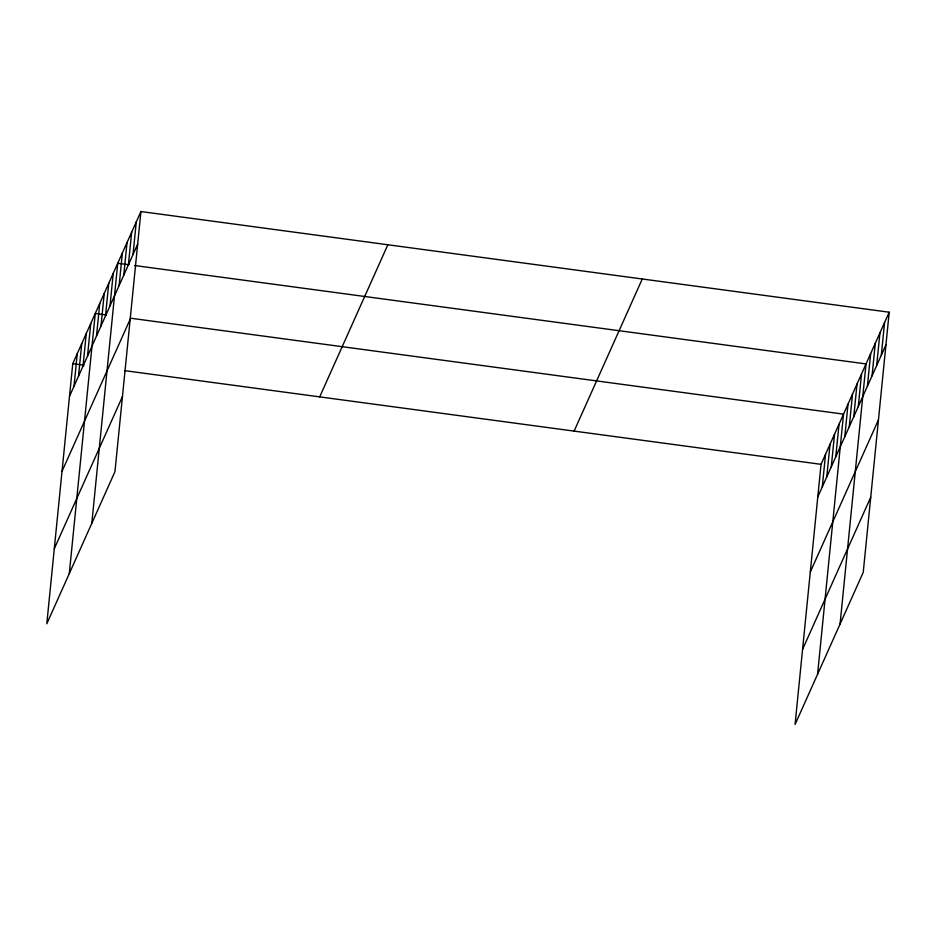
<?xml version="1.0" encoding="UTF-8"?>
<svg xmlns="http://www.w3.org/2000/svg" width="936" height="936" viewBox="0 0 936 936"><rect width="100%" height="100%" fill="white"/><g stroke="black" fill="none" stroke-linecap="round" stroke-linejoin="round"><path stroke-width="1.4" d="M140.927 211.536L72.762 363.659L46.8 623.785L114.952 471.674L140.927 211.536L889.2 312.214L863.238 572.341L795.073 724.464L821.047 464.326L889.2 312.214M74.002 386.24L77.267 353.621M78.507 376.202L81.76 343.57M83 366.163L86.264 333.532M87.504 356.125L90.757 323.493M69.287 573.592L95.261 313.455L106.482 314.964M96.502 336.047L99.754 303.416M100.994 326.009L104.259 293.377M105.499 315.97L108.751 283.339M109.992 305.932L113.244 273.3M91.787 523.388L117.749 263.262L128.969 264.771M119.129 285.538L122.382 252.919M123.763 275.196L127.015 242.564M128.396 264.853L131.648 232.222M133.029 254.51L136.282 221.879M822.288 486.919L825.54 454.288M826.78 476.88L830.045 444.249M831.285 466.842L834.538 434.21M835.778 456.791L839.042 424.172M817.573 674.259L843.535 414.133L130.326 318.181M844.775 436.714L848.039 404.083M849.28 426.676L852.532 394.044M853.772 416.637L857.025 384.006M858.277 406.598L861.529 373.967M840.06 624.066L866.022 363.928L134.585 265.52M867.403 386.217L870.667 353.586M872.036 375.874L875.3 343.243M876.669 365.531L879.934 332.9M881.314 355.177L884.567 322.557M69.51 396.279L137.662 244.167M62.01 471.358L130.174 319.246M54.288 548.718L122.452 396.595M319.702 396.876L387.855 244.764M574.107 431.11L642.272 278.986M817.783 496.957L885.947 344.834M810.295 572.036L878.448 419.913M802.573 649.385L870.726 497.262M72.762 363.659L83.994 365.169M124.675 370.644L821.047 464.326"/></g></svg>
